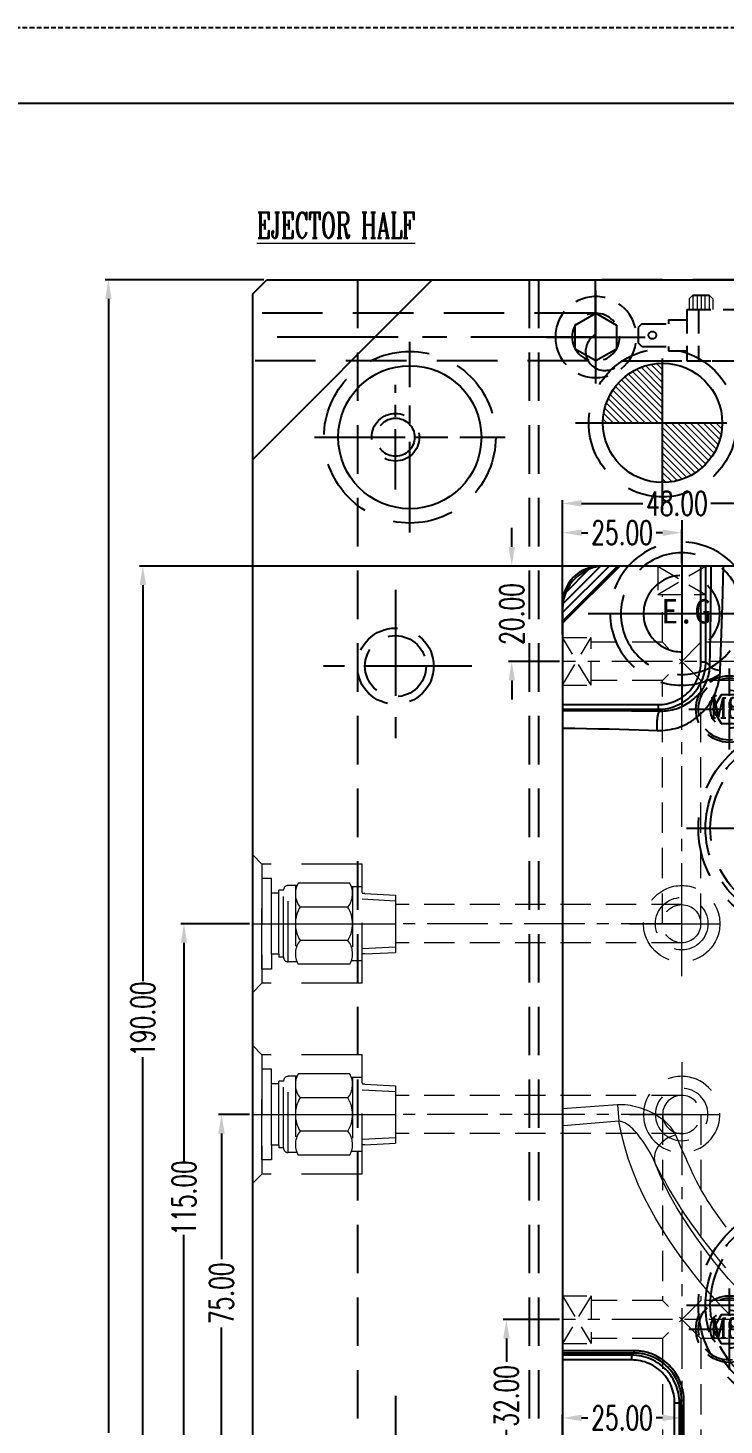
# Model space of a CAD drawing. Header units: inches. Extents: x 143011 to 144494, y -46023 to -44974.
# Drawn here: x 143588.5 to 143734.5, y -45266.5 to -44973.6 of the extents above; entities that cross this region are included whole.
import ezdxf

# ---------------------------------------------------------------- set-up
doc = ezdxf.new("R2010")
doc.units = ezdxf.units.IN
doc.header["$LTSCALE"] = 2
doc.header["$MEASUREMENT"] = 0
doc.header["$PDMODE"] = 3
doc.header["$PDSIZE"] = 0.3125
for name, pattern in [('CENTER', [50.8, 31.75, -6.35, 6.35, -6.35]), ('CENTER2', [1.125, 0.75, -0.125, 0.125, -0.125]), ('DASHED', [0.75, 0.5, -0.25]), ('HIDDEN', [9.525, 6.35, -3.175]), ('HIDDEN2', [4.7625, 3.175, -1.5875])]:
    doc.linetypes.add(name, pattern=pattern)
doc.layers.get('0').update_dxf_attribs({"linetype": 'CONTINUOUS'})
doc.layers.get('Defpoints').update_dxf_attribs({"linetype": 'CONTINUOUS'})
for name, color, linetype in [('5', 5, 'CONTINUOUS'), ('A', 7, 'CONTINUOUS'), ('CAV-COR', 1, 'CONTINUOUS'), ('cen', 1, 'CENTER'), ('GE', 214, 'CONTINUOUS'), ('hidden', 4, 'HIDDEN'), ('Layer9', 73, 'CONTINUOUS'), ('m', 144, 'HIDDEN2'), ('SCREW', 52, 'HIDDEN'), ('SP', 3, 'CONTINUOUS'), ('WT', 4, 'CONTINUOUS'), ('文字', 1, 'CONTINUOUS')]:
    doc.layers.add(name, color=color, linetype=linetype)
for name, color, linetype, lineweight in [('dim', 3, 'CONTINUOUS', 15), ('HA', 4, 'CONTINUOUS', 15), ('MBOM-ASSIS-LAYER', 71, 'CONTINUOUS', 9), ('PRODUCT', 1, 'CONTINUOUS', 15), ('WR', 122, 'HIDDEN', 18), ('枕位', 75, 'CONTINUOUS', 15)]:
    doc.layers.add(name, color=color, linetype=linetype, lineweight=lineweight)
doc.styles.add('ROMANC', font='romanc', dxfattribs={"width": 0.6, "height": 1})
doc.styles.add('ROMANS', font='ROMANS.shx', dxfattribs={"height": 5, "bigfont": 'chineset.shx'})
doc.styles.get("Standard").update_dxf_attribs({"font": 'txt.shx', "width": 0.67})
doc.dimstyles.new('2.00', dxfattribs={"dimtxt": 5, "dimasz": 4, "dimexe": 0.666, "dimexo": 0.626, "dimgap": 1, "dimtad": 0, "dimzin": 0, "dimdsep": 46, "dimtxsty": 'Standard', "dimcen": 0.09, "dimclrd": 3, "dimclre": 3, "dimclrt": 7, "dimazin": 0, "dimtfac": 1, "dimtofl": 0, "dimtmove": 0, "dimatfit": 0, "dimfxl": 0, "dimtolj": 1, "dimtzin": 0, "dimarcsym": 0})

# ---------------------------------------------------------------- blocks, each defined once
blk = doc.blocks.new('10')
at = {"layer": 'cen', "ltscale": 0.6}
for p, q in [((0, 9.76), (0, -9.76)), ((-10.35, 0), (10.35, 0))]:
    blk.add_line(p, q, dxfattribs=at)
at = {"layer": 'm'}
blk.add_lwpolyline([(0, 5), (-4.33, 2.5), (-4.33, -2.5), (0, -5), (4.33, -2.5), (4.33, 2.5)], close=True, dxfattribs=at)
for radius in [8.5, 5]:
    blk.add_circle((0, 0), radius, dxfattribs=at)
blk = doc.blocks.new('EG-16')
at = {"linetype": 'CENTER'}
for p, q in [((0, -19.62), (0, 19.62)), ((19.62, 0), (-19.62, 0))]:
    blk.add_line(p, q, dxfattribs=at)
at = {"linetype": 'HIDDEN'}
for radius in [15, 12.75, 8]:
    blk.add_circle((0, 0), radius, dxfattribs=at)
blk = doc.blocks.new('20090521.154736')
at = {"layer": 'GE', "extrusion": (0, 0, -1), "zscale": -1, "rotation": 180}
blk.add_blockref('EG-16', (0, 0), dxfattribs=at)
at = {"layer": '文字', "insert": (-4.24, 3.05), "char_height": 5.1, "width": 28.2246, "attachment_point": 1, "style": 'ROMANS'}
blk.add_mtext('{\\f標楷體|b0|i0|c136|p65;E.G}', dxfattribs=at)
blk = doc.blocks.new('*D34463')
at = {"layer": 'Defpoints', "color": 0}
for p in [(143612.6, -45086.42), (143717.58, -45086.42), (143635.58, -45276.42)]:
    blk.add_point(p, dxfattribs=at)
at = {"layer": 'dim', "color": 3, "linetype": 'ByBlock', "lineweight": -2}
for p, q in [((143716.95, -45086.42), (143611.93, -45086.42)), ((143612.6, -45090.42), (143612.6, -45173.44)), ((143612.6, -45272.42), (143612.6, -45189.4)), ((143634.95, -45276.42), (143611.93, -45276.42))]:
    blk.add_line(p, q, dxfattribs=at)
at = {"layer": 'dim', "color": 3, "linetype": 'ByBlock'}
for points in [[(143613.27, -45090.42), (143611.93, -45090.42), (143612.6, -45086.42)], [(143611.93, -45272.42), (143613.27, -45272.42), (143612.6, -45276.42)]]:
    blk.add_solid(points, dxfattribs=at)
at = {"layer": 'dim', "color": 7, "linetype": 'ByBlock', "insert": (143612.6, -45181.42), "char_height": 5, "attachment_point": 5, "rotation": 90}
blk.add_mtext('\\A1;190.00', dxfattribs=at)
blk = doc.blocks.new('*D34464')
at = {"layer": 'Defpoints', "color": 0}
for p in [(143605.37, -45026.42), (143638.58, -45026.42), (143638.58, -45526.42)]:
    blk.add_point(p, dxfattribs=at)
at = {"layer": 'dim', "color": 3, "linetype": 'ByBlock', "lineweight": -2}
for p, q in [((143637.95, -45026.42), (143604.71, -45026.42)), ((143605.37, -45030.42), (143605.37, -45268.16)), ((143605.37, -45522.42), (143605.37, -45284.68)), ((143637.95, -45526.42), (143604.71, -45526.42))]:
    blk.add_line(p, q, dxfattribs=at)
at = {"layer": 'dim', "color": 3, "linetype": 'ByBlock'}
for points in [[(143606.04, -45030.42), (143604.71, -45030.42), (143605.37, -45026.42)], [(143604.71, -45522.42), (143606.04, -45522.42), (143605.37, -45526.42)]]:
    blk.add_solid(points, dxfattribs=at)
at = {"layer": 'dim', "color": 7, "linetype": 'ByBlock', "insert": (143605.37, -45276.42), "char_height": 5, "attachment_point": 5, "rotation": 90}
blk.add_mtext('\\A1;500.00', dxfattribs=at)
blk = doc.blocks.new('20160804.135220')
at = {"layer": 'SCREW', "linetype": 'CENTER2', "ltscale": 5}
for p, q in [((0, -8.5), (0, 8.5)), ((-8.5, 0), (8.5, 0))]:
    blk.add_line(p, q, dxfattribs=at)
at = {"layer": 'SCREW'}
blk.add_lwpolyline([(-1.73, 3), (-3.46, 0), (-1.73, -3), (1.73, -3), (3.46, 0), (1.73, 3)], close=True, dxfattribs=at)
at = {"layer": 'SCREW', "ltscale": 0.5}
for radius in [7, 6.5, 4]:
    blk.add_circle((0, 0), radius, dxfattribs=at)
at = {"layer": 'dim', "style": 'ROMANC', "width": 0.8}
blk.add_text('M8', height=4.186, dxfattribs=at).set_placement((-4.07, -1.86))
blk = doc.blocks.new('20160804.141653')
at = {"color": 1, "linetype": 'HIDDEN', "ltscale": 0.4}
for p, q in [((33, 17), (5, 17)), ((5, 6.2), (5, 17)), ((7.5, 6.2), (7.5, 17)), ((30.5, 6.2), (30.5, 17)), ((33, 6.2), (33, 17)), ((36.8, 14.85), (33, 14.85)), ((36.8, 14), (36.8, 14.85)), ((8, 9.7), (8, 14)), ((10.7, 14), (8, 14)), ((10.7, 9.7), (10.7, 14)), ((42.4, 14), (36.8, 14)), ((42.4, 14), (43.2, 13.2)), ((43.2, 10), (43.2, 13.2)), ((10.7, 9.7), (8, 9.7)), ((36.8, 8.35), (36.8, 9.2)), ((42.4, 9.2), (36.8, 9.2)), ((42.4, 9.2), (43.2, 10)), ((33, 6.2), (5, 6.2)), ((36.8, 8.35), (33, 8.35))]:
    blk.add_line(p, q, dxfattribs=at)
at = {"color": 60, "linetype": 'HIDDEN'}
for p, q in [((46.73, 17), (5, 17)), ((53.66, 17), (124.06, 17)), ((0, 0), (0, 11.54)), ((52.2, 0), (52.2, 11.54)), ((52.2, 7), (124.06, 7)), ((0, 0), (52.2, 0))]:
    blk.add_line(p, q, dxfattribs=at)
at = {"color": 60, "linetype": 'CENTER', "ltscale": 0.4}
blk.add_line((52.84, 12), (124.06, 12), dxfattribs=at)
at = {"color": 2, "linetype": 'Continuous'}
for p, q in [((9.7, 3.2), (6.3, 3.2)), ((31.7, 3.2), (28.3, 3.2))]:
    blk.add_line(p, q, dxfattribs=at)
at = {"color": 1, "linetype": 'HIDDEN', "ltscale": 0.4}
blk.add_circle((40.2, 11.6), 0.8, dxfattribs=at)
at = {"color": 60, "linetype": 'HIDDEN'}
for centre, start, end in [((2, 15), 30, 240), ((50.2, 15), 300, 150)]:
    blk.add_arc(centre, 4, start, end, dxfattribs=at)
at = {"layer": 'MBOM-ASSIS-LAYER', "color": 2, "linetype": 'Continuous'}
for p, q in [((5.5, 4), (5.5, 6.2)), ((6.3, 3.2), (6.3, 6.2)), ((7.11, 3.2), (7.11, 6.2)), ((8, 3.2), (8, 6.2)), ((8.82, 3.2), (8.82, 6.2)), ((9.7, 3.2), (9.7, 6.2)), ((10.5, 4), (10.5, 6.2)), ((27.5, 4), (27.5, 6.2)), ((28.3, 3.2), (28.3, 6.2)), ((29.22, 3.2), (29.22, 6.2)), ((30, 3.2), (30, 6.2)), ((30.81, 3.2), (30.81, 6.2)), ((31.7, 3.2), (31.7, 6.2)), ((32.5, 4), (32.5, 6.2)), ((5.5, 4), (6.3, 3.2)), ((10.5, 4), (9.7, 3.2)), ((27.5, 4), (28.3, 3.2)), ((32.5, 4), (31.7, 3.2))]:
    blk.add_line(p, q, dxfattribs=at)
at = {"layer": 'SP', "color": 2, "linetype": 'HIDDEN'}
blk.add_circle((9.35, 12), 4, dxfattribs=at)
blk = doc.blocks.new('20151030.171830')
at = {"color": 8, "linetype": 'HIDDEN'}
blk.add_circle((0, 0), 21.5, dxfattribs=at)
at = {"layer": 'SP', "linetype": 'CENTER', "ltscale": 0.25}
for p, q in [((0, -24), (0, 24)), ((-24, 0), (24, 0))]:
    blk.add_line(p, q, dxfattribs=at)
at = {"layer": 'SP', "linetype": 'HIDDEN'}
for radius in [20, 19]:
    blk.add_circle((0, 0), radius, dxfattribs=at)
at = {"layer": 'dim', "insert": (-5.29, -6.05), "char_height": 4.063, "attachment_point": 5}
blk.add_mtext('Ø40', dxfattribs=at)
at = {"layer": 'SP'}
for s, p in [('S', (-6.08, 3.36)), ('P', (4.33, -7.12))]:
    blk.add_text(s, height=4.58, dxfattribs=at).set_placement(p)
blk = doc.blocks.new('*D37744')
at = {"layer": 'Defpoints', "color": 0}
for p in [(143712.58, -45086.42), (143689.95, -45106.42), (143700.58, -45106.42)]:
    blk.add_point(p, dxfattribs=at)
at = {"layer": 'dim', "color": 3, "linetype": 'ByBlock', "lineweight": -2}
for p, q in [((143689.95, -45082.42), (143689.95, -45078.42)), ((143711.95, -45086.42), (143689.28, -45086.42)), ((143699.95, -45106.42), (143689.28, -45106.42)), ((143689.95, -45110.42), (143689.95, -45114.42))]:
    blk.add_line(p, q, dxfattribs=at)
at = {"layer": 'dim', "color": 3, "linetype": 'ByBlock'}
for points in [[(143689.28, -45082.42), (143690.61, -45082.42), (143689.95, -45086.42)], [(143690.61, -45110.42), (143689.28, -45110.42), (143689.95, -45106.42)]]:
    blk.add_solid(points, dxfattribs=at)
at = {"layer": 'dim', "color": 7, "linetype": 'ByBlock', "insert": (143689.95, -45096.47), "char_height": 5, "attachment_point": 5, "rotation": 90}
blk.add_mtext('\\A1;20.00', dxfattribs=at)
blk = doc.blocks.new('*D37745')
at = {"layer": 'Defpoints', "color": 0}
for p in [(143725.58, -45079.44), (143725.58, -45086.42), (143700.58, -45101.42)]:
    blk.add_point(p, dxfattribs=at)
at = {"layer": 'dim', "color": 3, "linetype": 'ByBlock', "lineweight": -2}
for p, q in [((143700.58, -45100.79), (143700.58, -45078.77)), ((143704.58, -45079.44), (143705.93, -45079.44)), ((143721.58, -45079.44), (143720.22, -45079.44)), ((143725.58, -45085.79), (143725.58, -45078.77))]:
    blk.add_line(p, q, dxfattribs=at)
at = {"layer": 'dim', "color": 3, "linetype": 'ByBlock'}
for points in [[(143704.58, -45078.77), (143704.58, -45080.1), (143700.58, -45079.44)], [(143721.58, -45080.1), (143721.58, -45078.77), (143725.58, -45079.44)]]:
    blk.add_solid(points, dxfattribs=at)
at = {"layer": 'dim', "color": 7, "linetype": 'ByBlock', "insert": (143713.08, -45079.44), "char_height": 5, "attachment_point": 5}
blk.add_mtext('\\A1;25.00', dxfattribs=at)
blk = doc.blocks.new('*D37746')
at = {"layer": 'Defpoints', "color": 0}
for p in [(143688.82, -45244.42), (143700.58, -45244.42), (143700.58, -45276.42)]:
    blk.add_point(p, dxfattribs=at)
at = {"layer": 'dim', "color": 3, "linetype": 'ByBlock', "lineweight": -2}
for p, q in [((143699.95, -45244.42), (143688.15, -45244.42)), ((143688.82, -45248.42), (143688.82, -45253.28)), ((143688.82, -45272.42), (143688.82, -45267.56)), ((143699.95, -45276.42), (143688.15, -45276.42))]:
    blk.add_line(p, q, dxfattribs=at)
at = {"layer": 'dim', "color": 3, "linetype": 'ByBlock'}
for points in [[(143689.49, -45248.42), (143688.15, -45248.42), (143688.82, -45244.42)], [(143688.15, -45272.42), (143689.49, -45272.42), (143688.82, -45276.42)]]:
    blk.add_solid(points, dxfattribs=at)
at = {"layer": 'dim', "color": 7, "linetype": 'ByBlock', "insert": (143688.82, -45260.42), "char_height": 5, "attachment_point": 5, "rotation": 90}
blk.add_mtext('\\A1;32.00', dxfattribs=at)
blk = doc.blocks.new('*D37750')
at = {"layer": 'Defpoints', "color": 0}
for p in [(143629.09, -45201.42), (143635.58, -45201.42), (143635.58, -45276.42)]:
    blk.add_point(p, dxfattribs=at)
at = {"layer": 'dim', "color": 3, "linetype": 'ByBlock', "lineweight": -2}
for p, q in [((143634.95, -45201.42), (143628.43, -45201.42)), ((143629.09, -45205.42), (143629.09, -45231.78)), ((143629.09, -45272.42), (143629.09, -45246.06)), ((143634.95, -45276.42), (143628.43, -45276.42))]:
    blk.add_line(p, q, dxfattribs=at)
at = {"layer": 'dim', "color": 3, "linetype": 'ByBlock'}
for points in [[(143629.76, -45205.42), (143628.43, -45205.42), (143629.09, -45201.42)], [(143628.43, -45272.42), (143629.76, -45272.42), (143629.09, -45276.42)]]:
    blk.add_solid(points, dxfattribs=at)
at = {"layer": 'dim', "color": 7, "linetype": 'ByBlock', "insert": (143629.09, -45238.92), "char_height": 5, "attachment_point": 5, "rotation": 90}
blk.add_mtext('\\A1;75.00', dxfattribs=at)
blk = doc.blocks.new('*D37751')
at = {"layer": 'Defpoints', "color": 0}
for p in [(143621.22, -45161.42), (143635.58, -45161.42), (143635.58, -45276.42)]:
    blk.add_point(p, dxfattribs=at)
at = {"layer": 'dim', "color": 3, "linetype": 'ByBlock', "lineweight": -2}
for p, q in [((143634.95, -45161.42), (143620.55, -45161.42)), ((143621.22, -45165.42), (143621.22, -45211.22)), ((143621.22, -45272.42), (143621.22, -45226.62)), ((143634.95, -45276.42), (143620.55, -45276.42))]:
    blk.add_line(p, q, dxfattribs=at)
at = {"layer": 'dim', "color": 3, "linetype": 'ByBlock'}
for points in [[(143621.89, -45165.42), (143620.55, -45165.42), (143621.22, -45161.42)], [(143620.55, -45272.42), (143621.89, -45272.42), (143621.22, -45276.42)]]:
    blk.add_solid(points, dxfattribs=at)
at = {"layer": 'dim', "color": 7, "linetype": 'ByBlock', "insert": (143621.22, -45218.92), "char_height": 5, "attachment_point": 5, "rotation": 90}
blk.add_mtext('\\A1;115.00', dxfattribs=at)
blk = doc.blocks.new('*D37756')
at = {"layer": 'Defpoints', "color": 0}
for p in [(143725.58, -45265.04), (143700.58, -45271.6), (143725.58, -45276.42)]:
    blk.add_point(p, dxfattribs=at)
at = {"layer": 'dim', "color": 3, "linetype": 'ByBlock', "lineweight": -2}
for p, q in [((143700.58, -45270.97), (143700.58, -45264.37)), ((143725.58, -45275.79), (143725.58, -45264.37)), ((143704.58, -45265.04), (143705.93, -45265.04)), ((143721.58, -45265.04), (143720.22, -45265.04))]:
    blk.add_line(p, q, dxfattribs=at)
at = {"layer": 'dim', "color": 3, "linetype": 'ByBlock'}
for points in [[(143704.58, -45264.37), (143704.58, -45265.7), (143700.58, -45265.04)], [(143721.58, -45265.7), (143721.58, -45264.37), (143725.58, -45265.04)]]:
    blk.add_solid(points, dxfattribs=at)
at = {"layer": 'dim', "color": 7, "linetype": 'ByBlock', "insert": (143713.08, -45265.04), "char_height": 5, "attachment_point": 5}
blk.add_mtext('\\A1;25.00', dxfattribs=at)
blk = doc.blocks.new('*D37777')
at = {"layer": 'Defpoints', "color": 0}
for p in [(143748.58, -45073.3), (143748.58, -45086.42), (143700.58, -45098.42)]:
    blk.add_point(p, dxfattribs=at)
at = {"layer": 'dim', "color": 3, "linetype": 'ByBlock', "lineweight": -2}
for p, q in [((143700.58, -45097.79), (143700.58, -45072.63)), ((143704.58, -45073.3), (143717.43, -45073.3)), ((143744.58, -45073.3), (143731.72, -45073.3)), ((143748.58, -45085.79), (143748.58, -45072.63))]:
    blk.add_line(p, q, dxfattribs=at)
at = {"layer": 'dim', "color": 3, "linetype": 'ByBlock'}
for points in [[(143704.58, -45072.63), (143704.58, -45073.96), (143700.58, -45073.3)], [(143744.58, -45073.96), (143744.58, -45072.63), (143748.58, -45073.3)]]:
    blk.add_solid(points, dxfattribs=at)
at = {"layer": 'dim', "color": 7, "linetype": 'ByBlock', "insert": (143724.58, -45073.3), "char_height": 5, "attachment_point": 5}
blk.add_mtext('\\A1;48.00', dxfattribs=at)
blk = doc.blocks.new('20160525.184840')
at = {"layer": 'WR', "linetype": 'CENTER', "ltscale": 0.3}
for p, q in [((0, -11), (0, 11)), ((11, 0), (-11, 0))]:
    blk.add_line(p, q, dxfattribs=at)
at = {"layer": 'WR', "linetype": 'HIDDEN', "ltscale": 0.8}
for radius in [8, 5.5, 4]:
    blk.add_circle((0, 0), radius, dxfattribs=at)
blk = doc.blocks.new('20150129.111502')
at = {"layer": '5', "color": 122, "linetype": 'HIDDEN', "lineweight": 0}
for p, q in [((0, 14.5), (0, -14.5)), ((2, 12.5), (0, 14.5)), ((2, 12.5), (2, -12.5)), ((23, 12.5), (2, 12.5)), ((23, -12.5), (23, 12.5)), ((2, -9.5), (2, 9.5)), ((4.01, 9.5), (2, 9.5)), ((4.01, 6.4), (4.01, 9.5)), ((4.01, -6.4), (4.01, 6.4)), ((5.51, 6.4), (4.01, 6.4)), ((5.51, 6.4), (5.51, 7)), ((6.51, 7), (5.51, 7)), ((5.51, 6.4), (5.51, 7)), ((5.51, -6.4), (5.51, 6.4)), ((6.51, -7), (6.51, 7)), ((7.51, -8), (7.51, 8)), ((9.33, 8), (7.51, 8)), ((9, 8), (9, -8)), ((20.43, 8.5), (9.57, 8.5)), ((23, 7.75), (20.77, 7.75)), ((21, 7.75), (21, -7.75)), ((23.56, 6.35), (23, 6.35)), ((23.56, 6.35), (30, 6.01)), ((30, 6.01), (30, -6.01)), ((20.01, 3.5), (9.99, 3.5)), ((23, 5.19), (30, 4.82)), ((20.01, -3.5), (9.99, -3.5)), ((23, -5.19), (30, -4.82)), ((5.51, -6.4), (4.01, -6.4)), ((4.01, -6.4), (4.01, -9.5)), ((5.51, -6.4), (5.51, -7)), ((5.51, -6.4), (5.51, -7)), ((6.51, -7), (5.51, -7)), ((9.33, -8), (7.51, -8)), ((20.43, -8.5), (9.57, -8.5)), ((23, -7.75), (20.77, -7.75)), ((23.56, -6.35), (23, -6.35)), ((23.56, -6.35), (30, -6.01)), ((4.01, -9.5), (2, -9.5)), ((2, -12.5), (0, -14.5)), ((23, -12.5), (2, -12.5))]:
    blk.add_line(p, q, dxfattribs=at)
at = {"layer": '5', "color": 122, "linetype": 'CENTER', "lineweight": 0, "ltscale": 0.5}
blk.add_line((0, 0), (30, 0), dxfattribs=at)
at = {"layer": '5', "color": 122, "linetype": 'HIDDEN', "lineweight": 0}
for centre, radius, start, end in [((7.51, 7), 1, 90, 180), ((13.47, 6.32), 4.47, 150.752, 219.0183), ((16.53, 6.32), 4.47, 320.9817, 29.248), ((15.66, 0), 6.66, 148.3016, 211.6984), ((14.34, 0), 6.66, 328.3016, 31.6984), ((13.47, -6.32), 4.47, 140.9817, 209.248), ((16.53, -6.32), 4.47, 330.752, 39.0183), ((7.51, -7), 1, 180, 270)]:
    blk.add_arc(centre, radius, start, end, dxfattribs=at)

msp = doc.modelspace()

# ---------------------------------------------------------------- hatches: boundary and pattern name
at = {"layer": 'CAV-COR'}
h = msp.add_hatch(dxfattribs=at)
h.set_pattern_fill('ANSI31', color=256, scale=10, angle=180, style=0)
h.set_pattern_definition([(225, (206619.308, -48719.7515), (0.883883476, -0.883883476), [])])
h.paths.add_polyline_path([(143700.577, -45095.419, -0.4142136), (143709.577, -45086.419), (143712.577, -45086.419), (143700.577, -45098.419)])
at = {"layer": 'HA'}
h = msp.add_hatch(dxfattribs=at)
h.set_pattern_fill('ANSI31', color=256, scale=0.3, style=0)
h.set_pattern_definition([(315, (144063.3183, -44409.0206), (-0.6735192, -0.6735192), [])])
h.paths.add_polyline_path([(143721.577, -45056.419), (143709.077, -45056.419, -0.4142136), (143721.577, -45043.919)])
h.paths.add_polyline_path([(143721.577, -45068.919), (143721.577, -45056.419), (143734.077, -45056.419, -0.4142136)])
h.paths.add_polyline_path([(143849.577, -45056.419), (143837.077, -45056.419, -0.4142136), (143849.577, -45043.919)])
h.paths.add_polyline_path([(143849.577, -45068.919), (143849.577, -45056.419), (143862.077, -45056.419, -0.4142136)])

# ---------------------------------------------------------------- linework, layer by layer
for p, q in [((143673.292, -45026.419), (143635.577, -45064.135)), ((143635.577, -45029.419), (143638.577, -45026.419)), ((143638.577, -45026.419), (143932.577, -45026.419)), ((143635.577, -45029.419), (143635.577, -45523.419))]:
    msp.add_line(p, q)
at = {"color": 8, "linetype": 'HIDDEN', "ltscale": 0.8}
for p, q in [((143657.577, -45026.419), (143657.577, -45526.419)), ((143693.577, -45026.419), (143693.577, -45526.419)), ((143695.577, -45026.419), (143695.577, -45526.419))]:
    msp.add_line(p, q, dxfattribs=at)
at = {"color": 8, "linetype": 'CENTER', "ltscale": 0.2}
for p, q in [((143665.577, -45070.402), (143665.577, -45048.436)), ((143654.594, -45059.419), (143676.559, -45059.419))]:
    msp.add_line(p, q, dxfattribs=at)
at = {"color": 8, "linetype": 'CENTER', "ltscale": 0.35}
for p, q in [((143665.577, -45091.419), (143665.577, -45123.419)), ((143681.577, -45107.419), (143649.577, -45107.419)), ((143665.577, -45260.419), (143665.577, -45292.419))]:
    msp.add_line(p, q, dxfattribs=at)
for centre, radius in [((143668.577, -45059.419), 15), ((143721.577, -45056.419), 12.5)]:
    msp.add_circle(centre, radius)
at = {"color": 8, "linetype": 'HIDDEN', "ltscale": 0.8}
for radius in [5, 4]:
    msp.add_circle((143665.577, -45059.419), radius, dxfattribs=at)
at = {"color": 8, "linetype": 'HIDDEN', "ltscale": 0.75}
for radius in [8, 6.4]:
    msp.add_circle((143665.577, -45107.419), radius, dxfattribs=at)
at = {"layer": 'A', "linetype": 'DASHED'}
msp.add_line((144494.356, -44973.601), (143010.961, -44973.601), dxfattribs=at)
at = {"layer": 'A'}
msp.add_line((144478.511, -44989.446), (143026.806, -44989.446), dxfattribs=at)
at = {"layer": 'CAV-COR', "linetype": 'ByBlock', "ltscale": 0.3}
msp.add_line((143712.577, -45086.419), (143700.577, -45098.419), dxfattribs=at)
at = {"layer": 'CAV-COR', "linetype": 'ByBlock'}
for p, q in [((143862.577, -45086.419), (143708.577, -45086.419)), ((143729.628, -45106.482), (143729.628, -45086.419)), ((143730.626, -45106.482), (143730.626, -45086.419)), ((143731.667, -45096.077), (143731.788, -45086.419)), ((143734.131, -45094.673), (143734.37, -45086.419)), ((143700.577, -45094.419), (143700.577, -45276.419)), ((143731.535, -45104.297), (143731.667, -45096.077)), ((143733.659, -45108.337), (143734.131, -45094.673)), ((143731.478, -45107.334), (143731.535, -45104.297)), ((143729.628, -45106.482), (143730.626, -45106.482)), ((143730.626, -45106.482), (143731.478, -45107.334)), ((143700.577, -45115.47), (143720.64, -45115.47)), ((143700.577, -45116.469), (143720.64, -45116.469)), ((143700.577, -45116.696), (143708.232, -45116.737)), ((143708.232, -45116.737), (143715.021, -45116.783)), ((143715.021, -45116.783), (143721.008, -45116.837)), ((143720.64, -45115.47), (143720.64, -45116.469)), ((143720.64, -45116.469), (143721.008, -45116.837)), ((143700.576, -45120.391), (143703.177, -45120.441)), ((143715.565, -45250.945), (143700.577, -45250.945)), ((143715.565, -45251.444), (143700.577, -45251.444)), ((143715.116, -45251.893), (143700.577, -45251.893)), ((143715.116, -45251.893), (143715.565, -45251.444)), ((143715.116, -45252.892), (143715.116, -45251.893)), ((143715.565, -45250.945), (143715.565, -45251.444)), ((143715.116, -45252.892), (143700.577, -45252.892)), ((143725.102, -45261.88), (143725.552, -45261.43)), ((143725.552, -45276.419), (143725.552, -45261.43)), ((143726.051, -45261.43), (143725.552, -45261.43)), ((143726.051, -45276.419), (143726.051, -45261.43)), ((143724.104, -45276.419), (143724.104, -45261.88)), ((143724.104, -45261.88), (143725.102, -45261.88)), ((143725.102, -45276.419), (143725.102, -45261.88))]:
    msp.add_line(p, q, dxfattribs=at)
for points in [[(143720.446, -45120.895), (143720.996, -45120.903), (143721.543, -45120.887), (143722.088, -45120.848), (143722.632, -45120.785), (143723.174, -45120.7), (143723.706, -45120.593), (143724.226, -45120.464), (143724.738, -45120.314), (143725.24, -45120.142), (143725.734, -45119.949), (143726.221, -45119.735), (143726.697, -45119.5), (143727.165, -45119.243), (143727.624, -45118.965), (143728.07, -45118.668), (143728.505, -45118.35), (143728.928, -45118.012), (143729.335, -45117.658), (143729.728, -45117.285), (143730.107, -45116.895), (143730.466, -45116.493), (143730.807, -45116.078), (143731.13, -45115.651), (143731.432, -45115.217), (143731.712, -45114.778), (143731.972, -45114.333), (143732.213, -45113.884), (143732.434, -45113.432), (143732.635, -45112.976), (143732.818, -45112.518), (143732.982, -45112.057), (143733.128, -45111.594), (143733.256, -45111.129), (143733.366, -45110.664), (143733.459, -45110.197), (143733.534, -45109.73), (143733.593, -45109.265), (143733.635, -45108.801), (143733.659, -45108.337)], [(143720.64, -45115.47), (143721.09, -45115.46), (143721.541, -45115.426), (143721.993, -45115.368), (143722.449, -45115.286), (143722.907, -45115.18), (143723.36, -45115.049), (143723.808, -45114.894), (143724.251, -45114.714), (143724.683, -45114.511), (143725.105, -45114.284), (143725.515, -45114.035), (143725.91, -45113.765), (143726.29, -45113.475), (143726.653, -45113.165), (143726.999, -45112.837), (143727.327, -45112.49), (143727.637, -45112.126), (143727.927, -45111.747), (143728.196, -45111.351), (143728.445, -45110.941), (143728.672, -45110.519), (143728.874, -45110.087), (143729.054, -45109.644), (143729.209, -45109.196), (143729.339, -45108.744), (143729.444, -45108.287), (143729.526, -45107.832), (143729.584, -45107.381), (143729.618, -45106.931), (143729.628, -45106.482)], [(143720.64, -45116.469), (143721.138, -45116.456), (143721.64, -45116.418), (143722.146, -45116.354), (143722.653, -45116.264), (143723.16, -45116.145), (143723.664, -45116), (143724.162, -45115.827), (143724.653, -45115.627), (143725.133, -45115.401), (143725.602, -45115.149), (143726.057, -45114.873), (143726.496, -45114.572), (143726.917, -45114.25), (143727.321, -45113.906), (143727.705, -45113.541), (143728.069, -45113.156), (143728.413, -45112.753), (143728.735, -45112.331), (143729.035, -45111.892), (143729.311, -45111.436), (143729.563, -45110.968), (143729.788, -45110.487), (143729.988, -45109.996), (143730.16, -45109.499), (143730.305, -45108.996), (143730.422, -45108.49), (143730.513, -45107.984), (143730.576, -45107.48), (143730.614, -45106.979), (143730.626, -45106.482)], [(143721.008, -45116.837), (143721.443, -45116.834), (143721.878, -45116.814), (143722.312, -45116.776), (143722.747, -45116.72), (143723.179, -45116.647), (143723.605, -45116.557), (143724.022, -45116.451), (143724.431, -45116.33), (143724.835, -45116.192), (143725.232, -45116.04), (143725.622, -45115.872), (143726.006, -45115.688), (143726.382, -45115.489), (143726.75, -45115.276), (143727.109, -45115.048), (143727.457, -45114.805), (143727.795, -45114.55), (143728.121, -45114.282), (143728.434, -45114.001), (143728.734, -45113.709), (143729.019, -45113.407), (143729.289, -45113.097), (143729.543, -45112.779), (143729.78, -45112.456), (143729.999, -45112.128), (143730.202, -45111.798), (143730.389, -45111.464), (143730.559, -45111.128), (143730.714, -45110.79), (143730.854, -45110.45), (143730.979, -45110.107), (143731.09, -45109.763), (143731.186, -45109.418), (143731.269, -45109.071), (143731.338, -45108.723), (143731.393, -45108.375), (143731.435, -45108.027), (143731.463, -45107.68), (143731.478, -45107.334)], [(143733.659, -45108.337), (143733.422, -45108.305), (143733.192, -45108.267), (143732.972, -45108.223), (143732.761, -45108.172), (143732.563, -45108.115), (143732.378, -45108.054), (143732.207, -45107.987), (143732.051, -45107.915), (143731.913, -45107.84), (143731.792, -45107.761), (143731.69, -45107.679), (143731.607, -45107.595), (143731.544, -45107.509), (143731.5, -45107.422), (143731.478, -45107.334)], [(143720.446, -45120.895), (143720.434, -45120.672), (143720.425, -45120.444), (143720.42, -45120.212), (143720.418, -45119.978), (143720.42, -45119.743), (143720.426, -45119.508), (143720.435, -45119.276), (143720.447, -45119.046), (143720.463, -45118.822), (143720.483, -45118.604), (143720.506, -45118.394), (143720.531, -45118.192), (143720.56, -45118), (143720.592, -45117.82), (143720.626, -45117.652), (143720.662, -45117.497), (143720.7, -45117.357), (143720.741, -45117.232), (143720.783, -45117.123), (143720.826, -45117.031), (143720.871, -45116.955), (143720.916, -45116.898), (143720.962, -45116.858), (143721.008, -45116.837)], [(143703.177, -45120.441), (143708.074, -45120.525), (143710.369, -45120.579)], [(143710.369, -45120.579), (143716.681, -45120.769), (143718.608, -45120.832), (143720.446, -45120.895)], [(143725.102, -45261.88), (143725.09, -45261.382), (143725.052, -45260.879), (143724.988, -45260.374), (143724.897, -45259.867), (143724.779, -45259.359), (143724.633, -45258.856), (143724.461, -45258.358), (143724.261, -45257.867), (143724.035, -45257.386), (143723.783, -45256.918), (143723.506, -45256.463), (143723.206, -45256.024), (143722.883, -45255.602), (143722.539, -45255.199), (143722.175, -45254.815), (143721.79, -45254.45), (143721.386, -45254.107), (143720.965, -45253.785), (143720.525, -45253.485), (143720.07, -45253.208), (143719.601, -45252.957), (143719.121, -45252.731), (143718.63, -45252.532), (143718.132, -45252.36), (143717.63, -45252.215), (143717.123, -45252.097), (143716.617, -45252.007), (143716.113, -45251.943), (143715.612, -45251.906), (143715.116, -45251.893)], [(143726.051, -45261.43), (143726.05, -45261.206), (143726.042, -45260.973), (143726.028, -45260.732), (143726.008, -45260.482), (143725.982, -45260.223), (143725.947, -45259.954), (143725.904, -45259.677), (143725.852, -45259.39), (143725.788, -45259.095), (143725.714, -45258.791), (143725.628, -45258.479), (143725.529, -45258.159), (143725.415, -45257.831), (143725.287, -45257.495), (143725.141, -45257.153), (143724.977, -45256.806), (143724.797, -45256.452), (143724.595, -45256.095), (143724.371, -45255.735), (143724.127, -45255.372), (143723.861, -45255.013), (143723.572, -45254.657), (143723.261, -45254.306), (143722.936, -45253.969), (143722.596, -45253.649), (143722.243, -45253.344), (143721.886, -45253.061), (143721.529, -45252.802), (143721.169, -45252.566), (143720.812, -45252.349), (143720.46, -45252.154), (143720.111, -45251.979), (143719.768, -45251.822), (143719.431, -45251.681), (143719.1, -45251.557), (143718.778, -45251.448), (143718.463, -45251.351), (143718.155, -45251.269), (143717.857, -45251.197), (143717.567, -45251.137), (143717.286, -45251.087), (143717.014, -45251.045), (143716.75, -45251.011), (143716.496, -45250.986), (143716.25, -45250.967), (143716.013, -45250.953), (143715.785, -45250.946), (143715.565, -45250.945)], [(143725.552, -45261.43), (143725.549, -45261.217), (143725.542, -45260.995), (143725.53, -45260.765), (143725.511, -45260.526), (143725.486, -45260.28), (143725.453, -45260.024), (143725.412, -45259.76), (143725.362, -45259.487), (143725.302, -45259.206), (143725.231, -45258.917), (143725.149, -45258.619), (143725.055, -45258.314), (143724.946, -45258.001), (143724.824, -45257.682), (143724.685, -45257.356), (143724.53, -45257.025), (143724.357, -45256.689), (143724.165, -45256.349), (143723.953, -45256.005), (143723.72, -45255.66), (143723.467, -45255.318), (143723.192, -45254.978), (143722.896, -45254.644), (143722.586, -45254.323), (143722.262, -45254.018), (143721.926, -45253.728), (143721.586, -45253.459), (143721.245, -45253.213), (143720.903, -45252.987), (143720.563, -45252.781), (143720.227, -45252.596), (143719.895, -45252.429), (143719.568, -45252.279), (143719.247, -45252.145), (143718.933, -45252.027), (143718.625, -45251.923), (143718.325, -45251.831), (143718.033, -45251.752), (143717.748, -45251.684), (143717.472, -45251.627), (143717.205, -45251.579), (143716.945, -45251.539), (143716.694, -45251.508), (143716.452, -45251.483), (143716.218, -45251.465), (143715.992, -45251.453), (143715.775, -45251.446), (143715.565, -45251.444)], [(143724.104, -45261.88), (143724.093, -45261.43), (143724.059, -45260.979), (143724.001, -45260.526), (143723.919, -45260.07), (143723.813, -45259.612), (143723.683, -45259.16), (143723.527, -45258.712), (143723.347, -45258.269), (143723.144, -45257.836), (143722.918, -45257.415), (143722.668, -45257.004), (143722.398, -45256.609), (143722.108, -45256.23), (143721.798, -45255.866), (143721.47, -45255.52), (143721.124, -45255.193), (143720.76, -45254.883), (143720.38, -45254.593), (143719.985, -45254.323), (143719.574, -45254.074), (143719.153, -45253.848), (143718.72, -45253.645), (143718.277, -45253.466), (143717.83, -45253.311), (143717.378, -45253.181), (143716.921, -45253.075), (143716.466, -45252.994), (143716.014, -45252.936), (143715.564, -45252.902), (143715.116, -45252.892)]]:
    msp.add_lwpolyline(points, dxfattribs=at)
for centre, radius in [((143709.577, -45095.419), 9), ((143708.577, -45094.419), 8)]:
    msp.add_arc(centre, radius, 90, 180, dxfattribs=at)
at = {"layer": 'cen', "ltscale": 0.5}
for p, q in [((143721.577, -45074.669), (143721.577, -45038.169)), ((143703.327, -45056.419), (143739.827, -45056.419))]:
    msp.add_line(p, q, dxfattribs=at)
at = {"layer": 'cen', "linetype": 'CENTER', "ltscale": 0.3}
for p, q in [((143668.577, -45079.419), (143668.577, -45039.419)), ((143648.577, -45059.419), (143688.577, -45059.419))]:
    msp.add_line(p, q, dxfattribs=at)
at = {"layer": 'hidden'}
for centre, radius in [((143668.577, -45059.419), 18), ((143721.577, -45056.419), 15.5)]:
    msp.add_circle(centre, radius, dxfattribs=at)
at = {"layer": 'WR', "linetype": 'HIDDEN', "ltscale": 0.4}
for p, q in [((143720.577, -45092.419), (143730.577, -45086.419)), ((143720.577, -45086.419), (143730.577, -45092.419)), ((143720.577, -45086.419), (143720.577, -45092.419)), ((143720.577, -45086.419), (143730.577, -45086.419)), ((143730.577, -45086.419), (143730.577, -45092.419)), ((143720.577, -45092.419), (143730.577, -45092.419)), ((143706.577, -45111.419), (143700.577, -45101.419)), ((143700.577, -45111.419), (143706.577, -45101.419)), ((143700.577, -45101.419), (143706.577, -45101.419)), ((143700.577, -45111.419), (143700.577, -45101.419)), ((143706.577, -45111.419), (143706.577, -45101.419)), ((143700.577, -45111.419), (143706.577, -45111.419)), ((143706.577, -45239.419), (143700.577, -45249.419)), ((143700.577, -45239.419), (143706.577, -45249.419)), ((143700.577, -45239.419), (143706.577, -45239.419)), ((143700.577, -45239.419), (143700.577, -45249.419)), ((143706.577, -45239.419), (143706.577, -45249.419)), ((143700.577, -45249.419), (143706.577, -45249.419))]:
    msp.add_line(p, q, dxfattribs=at)
at = {"layer": 'WR', "linetype": 'CENTER', "ltscale": 0.2}
for p, q in [((143725.577, -45161.419), (143725.577, -45086.419)), ((143845.577, -45106.419), (143700.577, -45106.419)), ((143725.577, -45161.419), (143665.577, -45161.419)), ((143725.577, -45201.419), (143665.577, -45201.419)), ((143725.577, -45201.419), (143725.577, -45276.419)), ((143845.577, -45244.419), (143700.577, -45244.419))]:
    msp.add_line(p, q, dxfattribs=at)
at = {"layer": 'WR', "linetype": 'HIDDEN', "ltscale": 0.5}
for p, q in [((143721.577, -45102.419), (143721.577, -45092.419)), ((143729.577, -45102.419), (143729.577, -45092.419)), ((143721.577, -45102.419), (143706.577, -45102.419)), ((143729.577, -45102.419), (143721.577, -45110.419)), ((143729.577, -45110.419), (143721.577, -45102.419)), ((143841.577, -45102.419), (143729.577, -45102.419)), ((143721.577, -45110.419), (143706.577, -45110.419)), ((143721.577, -45161.419), (143721.577, -45110.419)), ((143841.577, -45110.419), (143729.577, -45110.419)), ((143729.577, -45161.419), (143729.577, -45110.419)), ((143725.577, -45157.419), (143665.577, -45157.419)), ((143725.577, -45165.419), (143665.577, -45165.419)), ((143725.577, -45197.419), (143665.577, -45197.419)), ((143721.577, -45201.419), (143721.577, -45240.419)), ((143729.577, -45201.419), (143729.577, -45240.419)), ((143725.577, -45205.419), (143665.577, -45205.419)), ((143721.577, -45240.419), (143706.577, -45240.419)), ((143729.577, -45248.419), (143721.577, -45240.419)), ((143729.577, -45240.419), (143721.577, -45248.419)), ((143841.577, -45240.419), (143729.577, -45240.419)), ((143721.577, -45248.419), (143706.577, -45248.419)), ((143721.577, -45248.419), (143721.577, -45270.419)), ((143849.577, -45248.419), (143729.577, -45248.419)), ((143729.577, -45248.419), (143729.577, -45270.419))]:
    msp.add_line(p, q, dxfattribs=at)
at = {"layer": '枕位', "linetype": 'ByBlock'}
for p, q in [((143712.121, -45199.421), (143700.577, -45200.201)), ((143712.121, -45199.421), (143712.4, -45202.854)), ((143725.051, -45207.346), (143724.32, -45205.732)), ((143725.293, -45207.889), (143725.051, -45207.346))]:
    msp.add_line(p, q, dxfattribs=at)
for points in [[(143724.32, -45205.732), (143724.002, -45205.124), (143723.645, -45204.561), (143723.253, -45204.04), (143722.823, -45203.558), (143722.359, -45203.112), (143721.876, -45202.694), (143721.373, -45202.306), (143720.85, -45201.946), (143720.319, -45201.611), (143719.782, -45201.3), (143719.236, -45201.015), (143718.688, -45200.752), (143718.137, -45200.511), (143717.583, -45200.294), (143717.029, -45200.1), (143716.474, -45199.928), (143715.919, -45199.78), (143715.366, -45199.655), (143714.813, -45199.555), (143714.262, -45199.479), (143713.716, -45199.428), (143713.178, -45199.4), (143712.646, -45199.398), (143712.121, -45199.421)], [(143712.4, -45202.854), (143701.67, -45203.722), (143700.577, -45203.81)], [(143719.955, -45211.478), (143719.65, -45210.812), (143719.333, -45210.172), (143719.006, -45209.557), (143718.671, -45208.963), (143718.331, -45208.392), (143717.988, -45207.845), (143717.644, -45207.323), (143717.301, -45206.824), (143716.96, -45206.353), (143716.623, -45205.911), (143716.291, -45205.496), (143715.964, -45205.11), (143715.64, -45204.753), (143715.322, -45204.425), (143715.008, -45204.128), (143714.699, -45203.861), (143714.395, -45203.625), (143714.095, -45203.42), (143713.798, -45203.247), (143713.507, -45203.106), (143713.22, -45202.996), (143712.94, -45202.917), (143712.666, -45202.87), (143712.4, -45202.854)], [(143735.853, -45243.66), (143734.144, -45241.904), (143732.547, -45240.175), (143731.048, -45238.452), (143729.599, -45236.716), (143728.197, -45234.978), (143726.845, -45233.226), (143725.504, -45231.407), (143724.157, -45229.518), (143722.821, -45227.561), (143721.501, -45225.496), (143720.181, -45223.304), (143718.876, -45221.004), (143717.644, -45218.606), (143716.482, -45216.089), (143715.393, -45213.474), (143714.434, -45210.836), (143713.625, -45208.199), (143712.947, -45205.538), (143712.4, -45202.854)], [(143724.32, -45205.732), (143723.767, -45205.887), (143723.225, -45206.094), (143722.701, -45206.349), (143722.204, -45206.65), (143721.739, -45206.992), (143721.312, -45207.371), (143720.931, -45207.782), (143720.599, -45208.218), (143720.322, -45208.674), (143720.103, -45209.145), (143719.945, -45209.622), (143719.851, -45210.101), (143719.821, -45210.574), (143719.856, -45211.036), (143719.955, -45211.479)], [(143726.576, -45210.866), (143726.039, -45209.599), (143725.784, -45209.007), (143725.293, -45207.889)], [(143743.998, -45244.378), (143742.065, -45242.7), (143740.244, -45240.997), (143738.536, -45239.29), (143736.929, -45237.584), (143735.396, -45235.867), (143733.945, -45234.159), (143732.562, -45232.457), (143731.198, -45230.707), (143729.85, -45228.907), (143728.525, -45227.067), (143727.202, -45225.14), (143725.879, -45223.104), (143724.58, -45220.973), (143723.324, -45218.75), (143722.126, -45216.432), (143720.998, -45214.011), (143719.955, -45211.479)], [(143734.847, -45233.567), (143734.076, -45232.665), (143733.301, -45231.738), (143732.518, -45230.781), (143731.732, -45229.801), (143730.958, -45228.815), (143730.196, -45227.825), (143729.446, -45226.83), (143728.723, -45225.848), (143728.026, -45224.88), (143727.355, -45223.926), (143726.719, -45223), (143726.119, -45222.105), (143725.553, -45221.239), (143725.024, -45220.413), (143724.533, -45219.629), (143724.077, -45218.886), (143723.653, -45218.183), (143723.263, -45217.523), (143722.902, -45216.905), (143722.562, -45216.314), (143722.244, -45215.755), (143721.946, -45215.225), (143721.655, -45214.7), (143721.368, -45214.177), (143721.087, -45213.659), (143720.806, -45213.132), (143720.522, -45212.591), (143720.239, -45212.04), (143719.955, -45211.479)], [(143734.93, -45225.069), (143734.206, -45224.092), (143733.493, -45223.112), (143732.801, -45222.129), (143732.138, -45221.151), (143731.499, -45220.181), (143730.885, -45219.221), (143730.308, -45218.276), (143729.763, -45217.345), (143729.246, -45216.431), (143728.771, -45215.544), (143728.331, -45214.682), (143727.918, -45213.845), (143727.54, -45213.045), (143727.195, -45212.284), (143726.875, -45211.556), (143726.576, -45210.866)]]:
    msp.add_lwpolyline(points, dxfattribs=at)

# ---------------------------------------------------------------- block references
at = {"layer": 'CAV-COR'}
msp.add_blockref('20090521.154736', (143725.577, -45096.419), dxfattribs=at)
at = {"layer": 'dim', "xscale": -1, "rotation": 180}
msp.add_blockref('10', (143707.577, -45038.419), dxfattribs=at)
at = {"layer": 'Layer9', "linetype": 'ByBlock', "rotation": 180}
msp.add_blockref('20160804.141653', (143759.637, -45026.419), dxfattribs=at)
at = {"layer": 'PRODUCT', "linetype": 'Continuous', "ltscale": 0.3, "rotation": -90}
msp.add_blockref('20160525.184840', (143725.577, -45161.419), dxfattribs=at)
at = {"layer": 'PRODUCT', "linetype": 'Continuous', "ltscale": 0.3, "xscale": -1, "rotation": -90.00000000000001}
msp.add_blockref('20160525.184840', (143725.577, -45201.419), dxfattribs=at)
at = {"layer": 'SCREW', "linetype": 'ByBlock'}
for p in [(143735.577, -45116.419), (143735.577, -45246.419)]:
    msp.add_blockref('20160804.135220', p, dxfattribs=at)
at = {"layer": 'SP', "linetype": 'ByBlock', "ltscale": 0.3}
for p in [(143750.577, -45141.419), (143750.577, -45241.419)]:
    msp.add_blockref('20151030.171830', p, dxfattribs=at)
at = {"layer": 'WT', "linetype": 'ByBlock'}
for p in [(143635.577, -45161.419), (143635.577, -45201.419)]:
    msp.add_blockref('20150129.111502', p, dxfattribs=at)

# ---------------------------------------------------------------- texts
at = {"layer": 'dim', "linetype": 'ByBlock', "style": 'ROMANC', "width": 0.6}
msp.add_text('%%uEJECTOR HALF', height=5.4, dxfattribs=at).set_placement((143636.529, -45017.679))

# ---------------------------------------------------------------- dimensions: what is measured, and where the dimension line sits
at = {"layer": 'dim', "linetype": 'ByBlock'}
for base, p1, p2, angle, picture, middle in [((143605.375, -45026.419), (143638.577, -45526.419), (143638.577, -45026.419), 90, '*D34464', (143605.375, -45276.419)), ((143689.946, -45106.419), (143712.577, -45086.419), (143700.577, -45106.419), 270, '*D37744', (143689.946, -45096.471))]:
    dim = msp.add_linear_dim(base=base, p1=p1, p2=p2, angle=angle, dimstyle='2.00', dxfattribs=at)
    dim.commit()
    dim.dimension.update_dxf_attribs({"geometry": picture, "text_midpoint": middle, "dimtype": 160})
for base, p1, p2, angle, picture, middle in [((143748.577, -45073.298), (143700.577, -45098.419), (143748.577, -45086.419), 180, '*D37777', (143724.577, -45073.298)), ((143725.577, -45079.437), (143700.577, -45101.419), (143725.577, -45086.419), 180, '*D37745', (143713.077, -45079.437)), ((143612.598, -45086.419), (143635.577, -45276.419), (143717.577, -45086.419), 90, '*D34463', (143612.598, -45181.419)), ((143621.219, -45161.419), (143635.577, -45276.419), (143635.577, -45161.419), 270, '*D37751', (143621.219, -45218.919)), ((143629.092, -45201.419), (143635.577, -45276.419), (143635.577, -45201.419), 270, '*D37750', (143629.092, -45238.919)), ((143688.819, -45244.419), (143700.577, -45276.419), (143700.577, -45244.419), 270, '*D37746', (143688.819, -45260.419)), ((143725.577, -45265.037), (143700.577, -45271.597), (143725.577, -45276.419), 180, '*D37756', (143713.077, -45265.037))]:
    dim = msp.add_linear_dim(base=base, p1=p1, p2=p2, angle=angle, dimstyle='2.00', dxfattribs=at)
    dim.commit()
    dim.dimension.update_dxf_attribs({"geometry": picture, "text_midpoint": middle})

doc.saveas('drawing.dxf')
